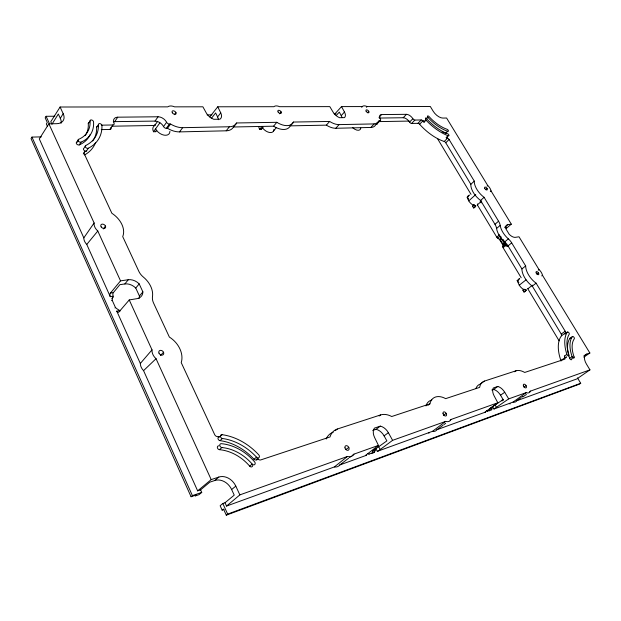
<?xml version="1.0" encoding="UTF-8"?>
<svg xmlns="http://www.w3.org/2000/svg" width="621" height="621" viewBox="0 0 621 621"><rect width="100%" height="100%" fill="white"/><g stroke="black" fill="none" stroke-linecap="round" stroke-linejoin="round"><path stroke-width="0.93" d="M485.086 412.103L497.832 402.765L494.161 395.95A9.206 5.457 54.4 0 1 493.299 387.993L497.817 386.464A9.206 5.457 54.4 0 1 504.733 392.278L508.692 398.884L526.088 392.674A7.879 4.518 54.3 0 0 530.481 391.106L589.95 369.868L586.496 364.17A9.804 5.115 54 0 1 586.48 354.149L589.865 353.015L542.498 275.32A6.916 3.602 50.7 0 0 538.989 269.561L519.001 236.787L515.422 237.331A7.669 3.967 49.1 0 1 509.22 234.327L505.929 228.908A7.693 3.982 49.1 0 1 507.737 224.686L511.3 224.15L491.025 190.903A6.66 3.408 47.6 0 0 487.726 185.493L446.592 118.021L442.882 118.075A8.741 4.347 45 0 1 433.155 111.19L430.299 106.478L367.073 106.571A7.002 3.734 43.2 0 0 362.315 106.579L341.534 106.602L334.61 114.186M41.366 136.868L31.966 137.101L31.05 138.63L191.066 496.738L196.5 494.867L195.18 495.977L199.046 494.65L201.747 492.414L200.591 489.86L209.805 482.168L214.734 480.514L218.84 477.06A14.407 11.644 54.5 0 1 235.809 486.134L239.869 494.883L226.533 506.068L225.012 502.731L234.233 495.147L231.633 489.519A14.33 11.644 54.7 0 0 214.734 480.514M54.819 116.22L46.086 116.298L45.17 117.819L47.281 122.461L46.365 123.975L47.507 126.482M61.099 123.253A13.111 8.508 30.2 0 0 60.315 118.332L63.187 113.674L60.097 107.014L167.755 106.859A8.593 5.271 36.2 0 1 174.602 106.851L202.888 106.804L206.296 112.968A9.362 5.628 37.9 0 0 213.787 119.294L219.935 119.216A9.362 5.628 37.9 0 0 220.734 112.867L217.761 106.789L209.735 116.95M63.187 113.674A13.173 8.492 30.4 0 1 56.581 123.688L48.88 123.796L39.302 138.925L83.819 237.866A9.75 7.048 33 0 0 86.769 244.426L110.282 296.683L113.131 296.24A2.515 1.902 35.2 0 1 112.944 297.187A10.138 7.677 36.1 0 0 112.153 300.191L111.726 300.673M60.097 107.014L50.782 121.739L51.947 124.278L58.327 114.031L60.315 118.332M85.193 135.564A40.186 25.927 30.4 0 0 88.275 123.649L90.053 120.893A1.917 1.234 32.4 0 1 91.698 119.993A1.917 1.234 32.4 0 1 93.546 121.848A44.262 28.465 30.4 0 1 81.087 142.124L79.286 144.887A1.956 1.296 31.7 0 1 76.748 144.056A1.956 1.296 31.7 0 1 76.841 142.093L78.634 139.329A40.295 25.911 30.4 0 0 90.053 120.893M92.692 140.998A49.688 32.067 30.3 0 0 96.682 127.243L98.483 124.503A1.902 1.226 32.8 0 1 100.167 123.672A1.902 1.226 32.8 0 1 101.945 125.558A53.794 34.597 30.4 0 1 88.314 148.233L86.498 150.973A53.647 34.621 30.3 0 1 84.798 151.749L83.299 154.024M98.483 124.503A49.82 32.044 30.4 0 1 85.76 145.477L83.951 148.225A1.948 1.296 32.1 0 0 83.967 150.228A1.948 1.296 32.1 0 0 86.498 150.973M113.325 121.817A7.863 5.038 33.7 0 1 114.73 121.638L117.726 117.183L158.076 116.779A7.219 4.51 35.7 0 1 166.614 122.267A2.352 1.459 36.1 0 0 169.409 124.06L170.565 124.037A19.018 11.675 36.3 0 0 182.659 127.67L229.39 126.762A18.125 10.829 38.2 0 0 236.679 122.966L276.819 122.314A17.062 9.796 40.4 0 0 293.485 122.042L329.627 121.452A16.138 8.888 42.1 0 0 339.066 124.611L374.137 123.921A15.541 8.298 43.2 0 0 379.252 120.645L380.029 120.637A1.886 1.001 43.6 0 0 380.417 119.131A5.705 3.02 43.8 0 1 381.581 114.567L406.468 114.326A5.83 3.012 44.4 0 1 412.872 118.704A1.809 0.931 44.5 0 0 414.859 120.07L421.224 119.962A1.801 0.924 44.8 0 1 422.878 120.901A35.599 17.706 45 0 0 424.065 122.205L426.045 120.187A1.351 0.683 44.9 0 1 425.672 118.782A1.351 0.683 44.9 0 1 427.147 119.348A33.037 16.356 45 0 0 447.648 133.763A1.335 0.675 45.6 0 1 448.944 135.145A1.335 0.675 45.6 0 1 448.215 135.766L446.212 137.738A35.599 17.706 45 0 0 447.531 138.196A1.785 0.908 45.7 0 1 449.084 139.508L474.297 181.13A14.764 7.561 47.6 0 0 484.093 197.315L498.562 221.208A9.253 4.852 48.6 0 1 500.192 225.407A14.997 7.763 49.1 0 0 508.335 238.875A9.338 4.921 49.4 0 1 511.688 242.873L525.661 265.943A15.331 7.988 50.7 0 0 536.094 283.168L565.195 331.226A1.941 1.025 52.8 0 1 565.444 332.972A39.907 20.827 54 0 0 564.846 333.834A1.459 0.768 52.9 0 1 565.878 333.873M101.277 129.618L109.839 129.447L112.836 124.976A2.492 1.591 33.4 0 0 114.008 123.105A7.902 5.03 33.8 0 1 117.726 117.183M83.819 237.866L94.12 222.97L48.88 123.796M114.73 121.638L155.009 121.095L158.076 116.779M156.771 130.247L155.724 131.699L153.511 131.745L159.876 122.865M112.354 126.203L154.691 125.473L157.4 121.7M155.009 121.095A7.188 4.518 35.6 0 1 163.525 126.544L166.614 122.267M174.385 114.683L175.922 112.556M163.525 126.544A2.344 1.467 36 0 0 166.304 128.33L169.409 124.06M166.304 128.33L167.46 128.306L170.565 124.037M103.327 228.963L105.469 226.052M167.46 128.306A18.941 11.698 36.2 0 0 179.531 131.893L182.659 127.67M218.382 119.698A9.323 5.636 37.8 0 0 217.591 116.958L220.734 112.867M211.287 118.526L215.634 112.937L217.591 116.958M139.182 283.867A11.341 8.446 36.6 0 0 128.236 279.737L120.528 280.863L110.344 293.166A2.663 1.498 81.6 0 0 110.282 296.691M115.009 307.969L115.413 307.442L112.153 300.191M179.531 131.893L226.199 130.806L229.39 126.762M226.199 130.806A18.048 10.852 38.2 0 0 233.488 126.994L236.679 122.966M273.457 131.178L276.446 127.452M113.115 296.101L112.991 295.456A2.639 1.475 81.4 0 1 113.364 292.615L119.876 284.666L124.852 283.952L128.252 279.768M94.12 222.97A9.897 7.033 33.6 0 0 97.8 231.028L86.769 244.426M258.786 126.412A7.568 4.471 40.2 0 0 259.632 129.354L261.806 126.7A7.584 4.463 40.2 0 0 269.126 132.405A7.584 4.463 40.2 0 0 273.9 129.401M259.632 129.354L261.464 129.315L263.102 127.328M279.512 113.822L281.111 111.881M139.43 296.007L135.758 288.043L139.189 283.898L142.884 291.886L139.43 296.007A11.248 8.422 36.5 0 1 138.949 298.592M111.827 298.53L112.944 297.187M233.488 126.994L273.589 126.195L276.819 122.314M273.589 126.195A16.992 9.82 40.4 0 0 290.24 125.861L293.485 122.042M200.591 489.86L197.649 490.862L143.56 370.644A9.983 7.863 40.5 0 1 140.33 363.464L152.013 349.864L129.238 299.943L136.93 298.67A11.341 8.446 36.6 0 0 142.884 291.886M129.238 299.943L118.929 311.975A2.678 1.514 81.1 0 1 116.81 311.214L119.597 310.585L120.008 311.09M290.24 125.861L326.367 125.147L329.627 121.452M342.008 117.61A8.174 4.51 42.3 0 0 341.224 115.646L344.461 112.013L341.534 106.602M326.367 125.147A16.084 8.919 42.1 0 0 335.798 128.268L339.066 124.611M336.225 115.498L339.299 112.075L341.224 115.646M361.678 107.286L362.315 106.579M367.446 112.743L368.742 111.322M378.981 117.369L381.581 114.567M335.798 128.268L370.853 127.452L374.137 123.921M160.466 355.538L163.509 352.27M379.252 120.645L375.977 124.161L376.753 124.146L380.029 120.637M379.291 118.06L403.223 117.734L406.468 114.326M403.223 117.734A5.806 3.027 44.4 0 1 409.604 122.096L412.872 118.704M409.604 122.096A1.809 0.931 44.5 0 0 411.591 123.447L414.859 120.07M411.591 123.447L417.956 123.323L421.224 119.962M366.382 107.278L367.073 106.571M417.956 123.323A1.793 0.924 44.8 0 1 419.61 124.254L422.878 120.901M426.596 118.689L427.908 117.346A1.343 0.675 44.8 0 1 427.597 115.98A1.343 0.675 44.8 0 1 429.072 116.601A26.726 13.227 45 0 0 447.066 129.277A1.335 0.668 45.5 0 1 448.385 130.627A1.335 0.668 45.5 0 1 447.71 131.287L445.715 133.267A29.296 14.57 45 0 1 442.098 131.784M419.61 124.254A35.482 17.768 45 0 0 444.217 141.464L447.531 138.196M561.019 361.057A1.995 1.079 53.7 0 0 560.895 360.545A39.767 20.897 54.1 0 1 561.469 335.798A1.933 1.032 52.8 0 0 561.229 334.051L532.29 286.118A15.284 8.019 50.7 0 1 521.912 268.932L508.017 245.908A9.307 4.937 49.4 0 0 504.687 241.926A14.951 7.794 49.2 0 1 496.583 228.489A9.222 4.867 48.6 0 0 494.968 224.29L480.576 200.451A14.71 7.592 47.6 0 1 470.834 184.305L445.762 142.768L449.084 139.508M487.05 186.153L487.726 185.493M152.013 349.864A10.146 7.863 40.8 0 0 156.042 358.697L143.56 370.644M470.834 184.305L474.297 181.13M468.622 198.953A4.432 2.344 47.7 0 0 468.195 198.953L467.155 197.222L468.933 195.607M473.807 204.596A4.432 2.344 47.7 0 1 472.534 206.203L473.582 207.95L475.973 205.815A6.575 3.454 47.6 0 1 468.762 200.886L475.725 194.583M485.645 189.677L487.035 188.427M472.534 206.203L474.328 204.596M480.576 200.451L484.093 197.315M256.9 458.655A2.073 1.607 53 0 1 255.844 459.959A2.073 1.607 53 0 1 254.005 459.245A54.353 43.967 54.6 0 0 220.005 440.638A2.088 1.653 49.9 0 1 217.987 438.488A2.088 1.653 49.9 0 1 219.64 436.835L222.062 434.677A58.871 47.491 54.5 0 1 258.74 454.828A2.073 1.607 52.9 0 1 259.027 457.522A2.073 1.607 52.9 0 1 256.512 457.172A54.524 43.975 54.5 0 0 222.434 438.488A2.096 1.653 49.9 0 1 220.408 436.33A2.096 1.653 49.9 0 1 222.062 434.677M521.174 277.75L503.072 247.655A1.669 0.885 49.5 0 1 502.777 246.576A6.924 3.679 49.2 0 0 502.637 244.666L499.664 239.737A6.924 3.679 49.2 0 0 497.7 238.138A1.661 0.877 49.1 0 1 496.769 237.175L477.347 204.883L481.71 201.01M503.033 239.419L504.966 242.632L502.637 244.666M220.005 440.638L222.434 438.488M218.949 445.816A2.104 1.669 50.6 0 0 217.366 447.586A2.104 1.669 50.6 0 0 219.461 449.682L221.907 447.547A44.099 35.552 54.5 0 1 252.196 464.066A2.096 1.63 53.3 0 0 254.75 464.508A2.096 1.63 53.3 0 0 254.563 461.807A48.438 39.061 54.5 0 0 221.386 443.673A2.111 1.669 50.5 0 0 219.803 445.443A2.111 1.669 50.5 0 0 221.907 447.547M494.968 224.29L498.562 221.208M506.162 228.551L511.3 224.15M496.583 228.489L500.192 225.407M504.857 227.146L507.737 224.686M496.769 237.175L499.168 235.134A1.801 1.467 80.8 0 1 499.082 234.42M490.311 191.509L491.025 190.903M502.777 246.576L505.129 244.589A6.909 3.656 49.2 0 0 504.966 242.632M538.252 270.189L538.989 269.561M191.066 496.738L192.394 495.62L201.747 492.414M497.7 238.138L500.052 236.174A6.909 3.656 49.2 0 1 501.085 236.919M504.687 241.926L508.335 238.875M503.072 247.655L505.494 245.637M197.649 490.862L211.202 479.614L218.84 477.06M508.017 245.908L511.688 242.873M254.005 459.245L256.512 457.172M225.012 502.731L222.83 503.515L220.137 505.727L222.139 510.113L223.956 509.445M256.652 460.06L258.033 458.927A2.748 2.127 53.1 0 0 260.766 459.92L329.992 436.974A21.13 15.044 54.9 0 1 337.389 429.002L380.58 414.929A20.245 13.724 54.8 0 1 391.735 416.512L429.903 403.867A19.119 12.141 54.7 0 1 445.653 398.643L479.637 387.38A18.11 10.821 54.5 0 1 484.489 381.069L516.043 370.784A17.466 10.006 54.3 0 1 524.722 372.445L564.66 359.21A2.003 1.079 53.6 0 0 564.97 357.743A39.907 20.827 54 0 1 564.404 356.066L566.864 354.374A39.992 20.78 54 0 1 567.252 332.126A1.459 0.768 52.9 0 1 568.665 332.507A1.459 0.768 52.9 0 1 569.216 334.238A37.043 19.251 53.9 0 0 568.898 354.855A1.498 0.8 53.6 0 1 568.293 355.887A1.498 0.8 53.6 0 1 566.864 354.374M219.461 449.682A43.959 35.552 54.5 0 1 249.689 466.13L252.196 464.066M231.633 489.519L235.809 486.134M499.664 239.737L501.613 238.177M226.533 506.068L334.37 466.93L347.442 456.466A9.532 6.784 54.9 0 0 353.993 454.13L378.445 445.397L374.587 437.487A10.456 7.157 54.8 0 1 374.432 428.117L380.316 426.13A10.456 7.157 54.8 0 1 388.373 432.697L392.612 440.336L445.684 421.387A8.632 5.48 54.7 0 0 450.993 419.486L497.832 402.765M521.912 268.932L525.661 265.943M222.139 510.113L223.49 509.034L226.292 515.166L579.362 384.158L580.705 383.273L577.491 377.91M518.884 282.431A4.603 2.468 50.9 0 0 518.248 282.462L517.153 280.638L519.715 278.619A6.823 3.648 50.8 0 0 519.272 285.186A6.823 3.648 50.8 0 0 526.569 290.038L523.984 292.041L522.866 290.17A4.603 2.468 50.9 0 0 523.852 289.355M519.265 285.171L526.049 279.861M226.292 515.166L227.659 514.095L580.705 383.273M335.286 430.648L337.389 429.002M536.963 274.094L538.477 272.922M522.866 290.17L524.155 289.169M532.29 286.118L536.094 283.168M532.546 285.179L527.819 288.796L559.133 340.851M378.445 445.397L365.637 455.348L366.413 455.302L339.749 464.982A9.393 6.808 55.2 0 1 334.37 466.93M352.192 455.496L353.993 454.13M348.622 458.228L339.749 464.982M349.514 457.545L351.3 456.187M373.205 452.973L374.401 452.096A9.346 6.513 55.1 0 0 375.371 449.48A2.305 1.591 55.6 0 1 375.814 448.603L377.32 451.343L378.305 450.916L392.612 440.336M379.175 415.992L380.58 414.929M377.32 451.343L432.519 431.316L445.684 421.387M345.936 449.526L348.785 447.376M372.701 430.454L376.062 429.313L380.316 426.13M372.002 453.532A9.362 6.544 55.2 0 0 372.608 451.529A2.251 1.568 55.6 0 1 373.384 450.481L386.875 440.887L384.089 435.857A10.41 7.165 54.9 0 0 376.062 429.313M372.608 451.529L375.371 449.48M384.089 435.857L388.373 432.697M427.784 405.42L429.903 403.867M541.722 275.887L542.498 275.32M443.029 425.276L436.889 429.724A8.508 5.511 55 0 1 432.519 431.316M443.914 424.632L445.676 423.351M450.109 420.138L450.993 419.486M490.862 410.147L491.708 409.557A8.244 4.984 54.7 0 0 492.282 407.36A2.034 1.219 55 0 1 492.569 406.631L493.982 409.006L513.07 402.082L526.088 392.674M374.401 452.096L368.866 454.184M493.982 409.006L508.692 398.884M484.489 381.069L480.32 384.065A18.04 10.844 54.6 0 0 475.973 388.389M443.378 415.465L446.22 413.439M561.229 334.051L565.195 331.226M561.469 335.798L565.444 332.972M564.846 333.834L567.252 332.126M514.669 371.762L516.043 370.784M491.816 390.035L493.625 389.421L497.817 386.464M489.224 410.962A8.259 5.015 54.8 0 0 489.55 409.278A1.987 1.203 55 0 1 490.093 408.408L503.119 399.559L500.518 395.204A9.175 5.465 54.5 0 0 493.625 389.421M571.646 358.674A1.49 0.8 53.7 0 1 571.095 359.761A1.49 0.8 53.7 0 1 569.651 358.301A32.843 17.14 54 0 1 569.946 338.321L572.36 336.629A1.467 0.768 53.1 0 1 573.788 337.063A1.467 0.768 53.1 0 1 574.293 338.787A29.963 15.572 53.9 0 0 574.099 356.997A1.498 0.792 53.7 0 1 573.556 358.084A1.498 0.792 53.7 0 1 572.112 356.617A32.913 17.101 53.9 0 1 572.36 336.629M489.55 409.278L492.282 407.36M521.834 397.161L522.696 396.563M529.612 391.711L530.481 391.106M513.07 402.082A7.786 4.549 54.6 0 0 516.695 400.762L520.98 397.766M500.518 395.204L504.733 392.278M589.95 369.868L576.862 378.926L516.695 400.762M502.001 400.98A7.747 4.564 54.7 0 1 501.714 400.491L503.142 399.505M560.895 360.545L564.97 357.743M523.984 387.062L526.072 385.625M569.651 358.301L572.112 356.617M572.259 358.255L574.099 356.997M583.81 357.145L589.865 353.015M491.708 409.557L487.4 411.195M523.006 396.78L526.414 394.467M583.779 355.98L586.48 354.149M436.889 429.724L485.591 412.057L485.148 412.165M373.384 450.481L375.2 449.829M239.869 494.883L347.442 456.466M501.714 400.491L503.15 399.978A5.232 3.082 54.7 0 0 503.352 400.304M507.636 245.792A1.816 1.483 79.4 0 1 506.526 244.985L505.207 245.21A1.708 0.9 49.5 0 1 505.129 244.589M504.904 227.635L506.441 227.387M110.414 293.073L113.364 292.623M101.402 125.163L112.836 124.976M378.305 121.615L409.223 121.079M207.103 114.901L211.955 114.862M334.176 113.798L336.116 113.783M217.761 106.789L273.915 106.703A7.7 4.417 40.4 0 1 279.574 106.696L329.805 106.626L333.073 112.091A8.205 4.494 42.4 0 0 339.578 117.703L344.422 117.641A8.205 4.494 42.4 0 0 344.461 112.013M480.157 201.274L481.135 202.896M506.526 244.985L507.52 246.63M500.961 237.897L504.974 244.542M499.781 238.875L503.786 245.52M437.37 138.413L471.028 194.373M495.162 405.164L496.59 407.578M378.794 446.918L380.324 449.705M46.086 116.298L49.377 123.509M222.83 503.515L227.659 514.095M97.8 231.028L120.528 280.863M156.042 358.697L211.202 479.614M116.748 311.067L140.33 363.464M31.966 137.101L192.394 495.62M124.852 283.952A11.287 8.453 36.5 0 1 135.758 288.043M375.697 124.805A15.486 8.321 43.1 0 1 370.853 127.452M377.149 122.632A1.879 1.009 43.6 0 1 376.753 124.146M444.217 141.464A1.778 0.908 45.7 0 1 445.762 142.768M326.211 438.993A21.029 15.051 55 0 1 333.182 432.286M111.012 127.577A2.476 1.591 33.2 0 1 109.839 129.447M154.691 125.473A8.453 5.31 35.8 0 1 155.134 124.332M153.511 131.745A8.43 5.317 35.8 0 1 155.056 125.45M169.906 131.349A8.453 5.31 35.8 0 1 164.107 135.153A8.453 5.31 35.8 0 1 155.592 128.842M155.724 131.699A5.698 3.594 35.8 0 1 155.452 131.054M500.052 236.174A1.692 0.893 49.1 0 1 499.439 235.638M507.241 245.73A1.809 1.483 79.8 0 1 505.494 245.637M527.904 288.462A6.823 3.648 50.8 0 1 527.819 288.796M475.445 205.885A6.559 3.462 47.7 0 1 473.582 207.95M467.155 197.222A6.559 3.462 47.7 0 1 467.784 197.222M468.762 200.886A6.575 3.454 47.6 0 1 469.523 195.072M477.557 203.936A6.575 3.454 47.6 0 1 477.347 204.883M525.7 289.565A6.808 3.656 50.9 0 1 523.984 292.041M517.153 280.638A6.808 3.656 50.9 0 1 517.767 280.576M360.809 128.081A6.909 3.78 43.1 0 1 352.565 127.6M115.413 307.442A10.138 7.677 36.1 0 0 118.634 309.809A2.523 1.933 36.1 0 1 119.597 310.585M487.64 411.04A8.244 4.984 54.7 0 1 486.414 410.613M369.107 454.013A9.346 6.513 55.1 0 1 367.616 453.563M510.183 403.914A7.763 4.557 54.6 0 1 509.321 403.611M429.072 433.109A8.484 5.519 55 0 1 428.575 432.938M261.464 129.315A5.115 3.02 40.2 0 1 261.084 128.431M78.223 141.456A40.186 25.927 30.4 0 1 76.841 142.093M88.275 123.649A1.91 1.234 32.3 0 1 89.145 122.679M90.224 134.439A44.145 28.488 30.3 0 1 79.286 144.887M81.087 142.124A1.964 1.289 31.8 0 1 78.541 141.285A1.964 1.289 31.8 0 1 78.634 139.329M447.71 131.287A29.35 14.531 45 0 1 427.908 117.346M252.677 465.455A2.088 1.63 53.4 0 1 251.614 466.899A2.088 1.63 53.4 0 1 249.689 466.13M569.946 338.321A1.459 0.768 53.1 0 1 571.204 338.585M424.065 122.205A1.351 0.691 44.8 0 1 423.561 121.041A1.351 0.691 44.8 0 1 424.353 120.792M448.215 135.766A35.669 17.66 45 0 1 426.045 120.187M446.887 136.946A1.335 0.675 45.6 0 1 446.212 137.738M84.798 151.749A2.608 1.731 32.1 0 0 84.215 153.713L111.865 213.259A21.929 15.587 33.6 0 1 122.717 236.617L138.84 271.338A13.157 9.556 37.3 0 0 143.342 277.044A22.115 16.472 36.6 0 1 152.487 296.698A13.251 9.82 39.1 0 0 153.566 303.048L169.362 337.056A22.488 17.419 40.9 0 1 181.231 362.617L214.687 434.661A2.779 2.197 49.4 0 0 217.226 436.563A58.684 47.475 54.6 0 1 219.64 436.835M88.314 148.233A1.956 1.289 32.2 0 1 85.776 147.48A1.956 1.289 32.2 0 1 85.76 145.477M95.657 142.38A53.398 34.66 30.2 0 1 84.588 154.932M257.443 458.244A58.684 47.475 54.6 0 1 258.033 458.927M425.944 405.917A19.041 12.164 54.7 0 1 431.797 399.978M566.492 356.726A1.498 0.8 53.6 0 1 565.754 357.556A1.498 0.8 53.6 0 1 564.404 356.066M96.682 127.243A1.902 1.226 32.7 0 1 97.8 126.311M425.672 118.999A1.343 0.683 44.8 0 1 425.602 118.013A1.343 0.683 44.8 0 1 426.666 118.223M446.173 132.149A1.327 0.675 45.5 0 1 446.165 133.298M172.335 112.758A2.321 1.428 36.2 0 0 175.89 114.016A2.321 1.428 36.2 0 0 174.012 110.934A2.321 1.428 36.2 0 0 172.335 112.758M484.745 188.349A1.801 0.924 47.6 0 0 487.151 189.879A1.801 0.924 47.6 0 0 485.995 187.356A1.801 0.924 47.6 0 0 484.745 188.349M536.187 272.945A1.871 0.97 50.7 0 0 538.617 274.591A1.871 0.97 50.7 0 0 537.507 271.889A1.871 0.97 50.7 0 0 536.187 272.945M366.149 111.268A1.894 1.009 43.2 0 0 368.82 112.657A1.894 1.009 43.2 0 0 367.43 110.072A1.894 1.009 43.2 0 0 366.149 111.268M523.379 385.68A2.127 1.219 54.3 0 0 526.072 387.807A2.127 1.219 54.3 0 0 525.219 384.624A2.127 1.219 54.3 0 0 523.379 385.68M344.973 447.819A2.577 1.832 54.9 0 0 348.482 450.116A2.577 1.832 54.9 0 0 347.613 446.049A2.577 1.832 54.9 0 0 344.973 447.819M443.037 413.586A2.329 1.483 54.7 0 0 446.049 415.899A2.329 1.483 54.7 0 0 445.288 412.336A2.329 1.483 54.7 0 0 443.037 413.586M158.968 353.108A2.74 2.127 40.8 0 0 163.261 354.622A2.74 2.127 40.8 0 0 161.569 350.5A2.74 2.127 40.8 0 0 158.968 353.108M101.161 226.867A2.678 1.902 33.6 0 0 105.423 227.791A2.678 1.902 33.6 0 0 103.063 224.181A2.678 1.902 33.6 0 0 101.161 226.867M278.092 111.943A2.08 1.195 40.4 0 0 281.142 113.278A2.08 1.195 40.4 0 0 279.535 110.46A2.08 1.195 40.4 0 0 278.092 111.943"/></g></svg>
